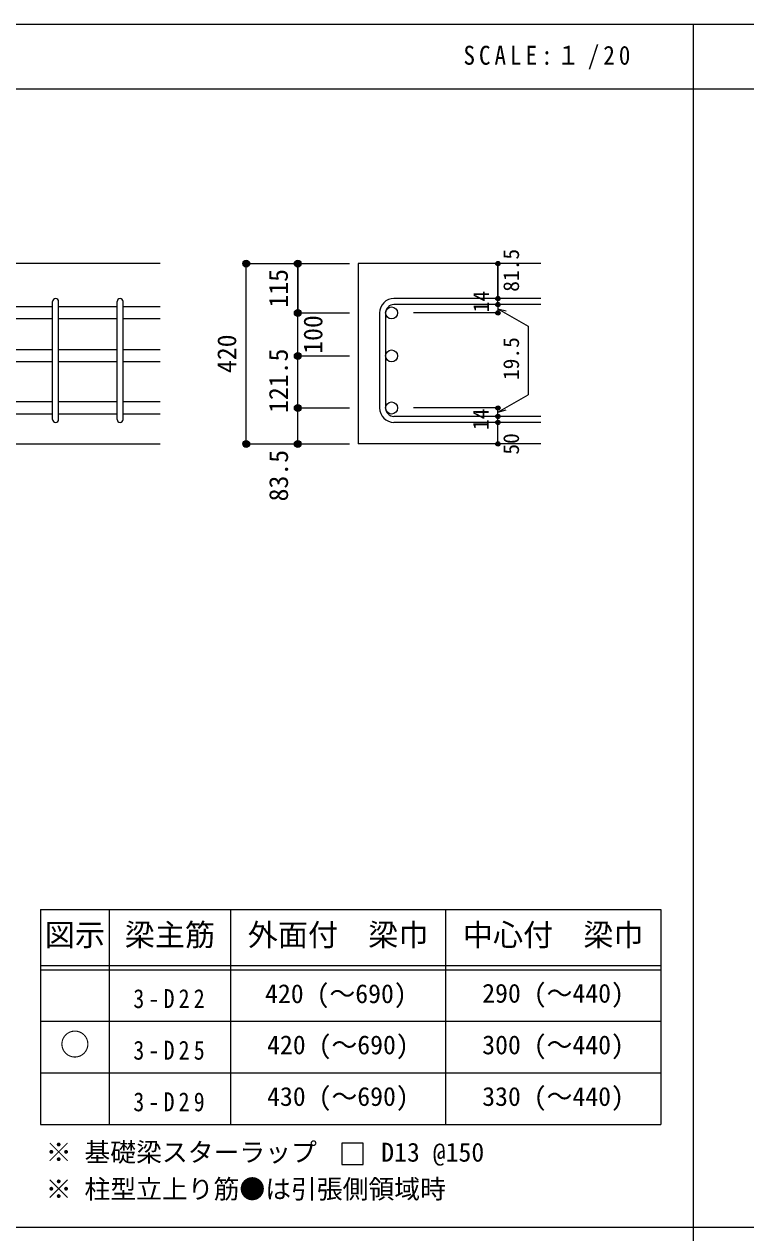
# Model space of a CAD drawing. Units: millimetres at full size, sheet at 1:20. Extents: x -3982 to 3969, y -2797 to 2801.
# Drawn here: x -2305 to -628, y -10 to 2801 of the extents above; entities that cross this region are included whole.
import ezdxf
from ezdxf.enums import TextEntityAlignment as Align

# ---------------------------------------------------------------- set-up
doc = ezdxf.new("R2010")
doc.units = ezdxf.units.MM
doc.header["$LTSCALE"] = 20
doc.header["$PDMODE"] = 32
doc.header["$PDSIZE"] = 10
for name, color, linetype in [('6-1_躯体線', 2, 'Continuous'), ('6-5_梁主筋', 7, 'Continuous'), ('6-6_S.T.P.', 7, 'Continuous'), ('6-7_文字', 7, 'Continuous'), ('6-D_寸法', 4, 'Continuous'), ('6-E_枠', 7, 'Continuous'), ('F-0_枠', 6, 'Continuous')]:
    doc.layers.add(name, color=color, linetype=linetype)
doc.styles.add('ＭＳ ゴシック', font='')
doc.styles.get('ＭＳ ゴシック').set_extended_font_data('MS Gothic')

msp = doc.modelspace()

# ---------------------------------------------------------------- linework, layer by layer
at = {"layer": '6-1_躯体線'}
for p, q in [((-1988.87, 2244.12), (-3338.87, 2244.12)), ((-1528.87, 2244.12), (-1528.87, 1824.62)), ((-1103.87, 2244.12), (-1528.87, 2244.12)), ((-2388.87, 1824.62), (-1988.87, 1824.62)), ((-1103.87, 1824.62), (-1528.87, 1824.62))]:
    msp.add_line(p, q, dxfattribs=at)
at = {"layer": '6-5_梁主筋'}
for p, q in [((-2238.87, 2143.2), (-2374.87, 2143.2)), ((-2088.87, 2143.2), (-2224.87, 2143.2)), ((-1988.87, 2143.2), (-2074.87, 2143.2)), ((-2238.87, 2115.2), (-2374.87, 2115.2)), ((-2088.87, 2115.2), (-2224.87, 2115.2)), ((-1988.87, 2115.2), (-2074.87, 2115.2)), ((-2238.87, 2043.12), (-2374.87, 2043.12)), ((-2088.87, 2043.12), (-2224.87, 2043.12)), ((-1988.87, 2043.12), (-2074.87, 2043.12)), ((-2238.87, 2015.12), (-2374.87, 2015.12)), ((-2088.87, 2015.12), (-2224.87, 2015.12)), ((-1988.87, 2015.12), (-2074.87, 2015.12)), ((-2238.87, 1922.12), (-2374.87, 1922.12)), ((-2088.87, 1922.12), (-2224.87, 1922.12)), ((-1988.87, 1922.12), (-2074.87, 1922.12)), ((-2238.87, 1894.12), (-2374.87, 1894.12)), ((-2088.87, 1894.12), (-2224.87, 1894.12)), ((-1988.87, 1894.12), (-2074.87, 1894.12))]:
    msp.add_line(p, q, dxfattribs=at)
at = {"layer": '6-5_梁主筋', "color": 3}
for centre in [(-1450.87, 2129.2), (-1450.87, 2029.12), (-1450.87, 1908.12)]:
    msp.add_circle(centre, 14, dxfattribs=at)
at = {"layer": '6-6_S.T.P.'}
for p, q in [((-2238.87, 1881.62), (-2238.87, 2155.7)), ((-2224.87, 1881.62), (-2224.87, 2155.7)), ((-2088.87, 1881.62), (-2088.87, 2155.7)), ((-2074.87, 1881.62), (-2074.87, 2155.7)), ((-1103.87, 2162.7), (-1445.37, 2162.7)), ((-1103.87, 2148.7), (-1445.37, 2148.7)), ((-1478.87, 2129.2), (-1478.87, 1908.12)), ((-1464.87, 2129.2), (-1464.87, 1908.12)), ((-1103.87, 1888.62), (-1445.37, 1888.62)), ((-1103.87, 1874.62), (-1445.37, 1874.62))]:
    msp.add_line(p, q, dxfattribs=at)
for centre, radius, start, end in [((-2231.87, 2155.7), 7, 0, 180), ((-2081.87, 2155.7), 7, 0, 180), ((-1445.37, 2129.2), 33.5, 90, 180), ((-1445.37, 2129.2), 19.5, 90, 180), ((-1445.37, 1908.12), 33.5, 180, 270), ((-1445.37, 1908.12), 19.5, 180, 270), ((-2231.87, 1881.62), 7, 180, 0), ((-2081.87, 1881.62), 7, 180, 0)]:
    msp.add_arc(centre, radius, start, end, dxfattribs=at)
at = {"layer": '6-7_文字'}
msp.add_lwpolyline([(-1566.94, 148.55), (-1516.94, 148.55), (-1516.94, 198.55), (-1566.94, 198.55)], close=True, dxfattribs=at)
at = {"layer": '6-D_寸法'}
for p, q in [((-1788.87, 2244.12), (-1668.87, 2244.12)), ((-1788.87, 2244.12), (-1668.87, 2244.12)), ((-1788.87, 1824.62), (-1788.87, 2244.12)), ((-1668.87, 2244.12), (-1548.87, 2244.12)), ((-1668.87, 2244.12), (-1668.87, 2129.2)), ((-1203.87, 2148.7), (-1203.87, 2162.7)), ((-1203.87, 2148.7), (-1203.87, 2129.2)), ((-1203.87, 2138.95), (-1184.55, 2133.77)), ((-1203.87, 2138.95), (-1133.81, 2098.5)), ((-1668.87, 2129.2), (-1548.87, 2129.2)), ((-1203.87, 2129.2), (-1399.95, 2129.2)), ((-1133.81, 2098.5), (-1133.81, 1938.82)), ((-1668.87, 1908.12), (-1668.87, 2029.12)), ((-1668.87, 2029.12), (-1548.87, 2029.12)), ((-1203.87, 1898.37), (-1133.81, 1938.82)), ((-1668.87, 1908.12), (-1548.87, 1908.12)), ((-1668.87, 1908.12), (-1548.87, 1908.12)), ((-1668.87, 1908.12), (-1548.87, 1908.12)), ((-1203.87, 1908.12), (-1399.95, 1908.12)), ((-1203.87, 1888.62), (-1203.87, 1908.12)), ((-1203.87, 1898.37), (-1184.55, 1903.55)), ((-1203.87, 1874.62), (-1203.87, 1888.62)), ((-1203.87, 1824.62), (-1203.87, 1874.62)), ((-1668.87, 1824.62), (-1548.87, 1824.62))]:
    msp.add_line(p, q, dxfattribs=at)
for points in [[(-1788.87, 2244.12), (-1668.87, 2244.12), (-1548.87, 2244.12)], [(-1668.87, 2029.12), (-1668.87, 2129.2), (-1668.87, 2244.12)], [(-1203.87, 2244.12), (-1203.87, 2162.7), (-1203.87, 2244.12)], [(-1788.87, 1824.62), (-1668.87, 1824.62), (-1668.87, 1908.12)]]:
    msp.add_lwpolyline(points, dxfattribs=at)
for centre, radius in [((-1788.87, 2244.12), 8), ((-1788.87, 2244.12), 7.2), ((-1788.87, 2244.12), 6.4), ((-1788.87, 2244.12), 5.6), ((-1788.87, 2244.12), 4.8), ((-1668.87, 2244.12), 8), ((-1668.87, 2244.12), 7.2), ((-1668.87, 2244.12), 6.4), ((-1668.87, 2244.12), 5.6), ((-1668.87, 2244.12), 4.8), ((-1788.87, 2244.12), 4), ((-1788.87, 2244.12), 3.2), ((-1788.87, 2244.12), 2.4), ((-1788.87, 2244.12), 1.6), ((-1788.87, 2244.12), 0.8), ((-1668.87, 2244.12), 4), ((-1668.87, 2244.12), 3.2), ((-1668.87, 2244.12), 2.4), ((-1668.87, 2244.12), 1.6), ((-1668.87, 2244.12), 0.8), ((-1203.87, 2244.12), 4), ((-1203.87, 2244.12), 3.6), ((-1203.87, 2244.12), 3.2), ((-1203.87, 2244.12), 2.8), ((-1203.87, 2244.12), 2.4), ((-1203.87, 2244.12), 2), ((-1203.87, 2244.12), 1.6), ((-1203.87, 2244.12), 1.2), ((-1203.87, 2244.12), 0.8), ((-1203.87, 2244.12), 0.4), ((-1203.87, 2162.7), 4), ((-1203.87, 2162.7), 3.6), ((-1203.87, 2162.7), 3.2), ((-1203.87, 2162.7), 2.8), ((-1203.87, 2162.7), 2.4), ((-1203.87, 2162.7), 2), ((-1668.87, 2129.2), 8), ((-1668.87, 2129.2), 7.2), ((-1203.87, 2148.7), 4), ((-1203.87, 2148.7), 3.6), ((-1203.87, 2148.7), 3.2), ((-1203.87, 2148.7), 2.8), ((-1203.87, 2148.7), 2.4), ((-1203.87, 2148.7), 2), ((-1203.87, 2162.7), 1.6), ((-1203.87, 2148.7), 1.6), ((-1203.87, 2162.7), 1.2), ((-1203.87, 2148.7), 1.2), ((-1203.87, 2162.7), 0.8), ((-1203.87, 2148.7), 0.8), ((-1203.87, 2162.7), 0.4), ((-1203.87, 2148.7), 0.4), ((-1668.87, 2129.2), 6.4), ((-1668.87, 2129.2), 5.6), ((-1668.87, 2129.2), 4.8), ((-1668.87, 2129.2), 4), ((-1668.87, 2129.2), 3.2), ((-1668.87, 2129.2), 2.4), ((-1668.87, 2129.2), 1.6), ((-1668.87, 2129.2), 0.8), ((-1203.87, 2129.2), 4), ((-1203.87, 2129.2), 3.6), ((-1203.87, 2129.2), 3.2), ((-1203.87, 2129.2), 2.8), ((-1203.87, 2129.2), 2.4), ((-1203.87, 2129.2), 2), ((-1203.87, 2129.2), 1.6), ((-1203.87, 2129.2), 1.2), ((-1203.87, 2129.2), 0.8), ((-1203.87, 2129.2), 0.4), ((-1668.87, 2029.12), 8), ((-1668.87, 2029.12), 7.2), ((-1668.87, 2029.12), 6.4), ((-1668.87, 2029.12), 5.6), ((-1668.87, 2029.12), 4.8), ((-1668.87, 2029.12), 4), ((-1668.87, 2029.12), 3.2), ((-1668.87, 2029.12), 2.4), ((-1668.87, 2029.12), 1.6), ((-1668.87, 2029.12), 0.8), ((-1668.87, 1908.12), 8), ((-1668.87, 1908.12), 7.2), ((-1668.87, 1908.12), 6.4), ((-1668.87, 1908.12), 5.6), ((-1668.87, 1908.12), 4.8), ((-1668.87, 1908.12), 4), ((-1203.87, 1908.12), 4), ((-1203.87, 1908.12), 3.6), ((-1668.87, 1908.12), 3.2), ((-1668.87, 1908.12), 2.4), ((-1668.87, 1908.12), 1.6), ((-1668.87, 1908.12), 0.8), ((-1203.87, 1888.62), 4), ((-1203.87, 1888.62), 3.6), ((-1203.87, 1908.12), 3.2), ((-1203.87, 1888.62), 3.2), ((-1203.87, 1908.12), 2.8), ((-1203.87, 1888.62), 2.8), ((-1203.87, 1908.12), 2.4), ((-1203.87, 1888.62), 2.4), ((-1203.87, 1908.12), 2), ((-1203.87, 1888.62), 2), ((-1203.87, 1908.12), 1.6), ((-1203.87, 1888.62), 1.6), ((-1203.87, 1908.12), 1.2), ((-1203.87, 1888.62), 1.2), ((-1203.87, 1908.12), 0.8), ((-1203.87, 1888.62), 0.8), ((-1203.87, 1908.12), 0.4), ((-1203.87, 1888.62), 0.4), ((-1203.87, 1874.62), 4), ((-1203.87, 1874.62), 3.6), ((-1203.87, 1874.62), 3.2), ((-1203.87, 1874.62), 2.8), ((-1203.87, 1874.62), 2.4), ((-1203.87, 1874.62), 2), ((-1203.87, 1874.62), 1.6), ((-1203.87, 1874.62), 1.2), ((-1203.87, 1874.62), 0.8), ((-1203.87, 1874.62), 0.4), ((-1788.87, 1824.62), 8), ((-1788.87, 1824.62), 7.2), ((-1788.87, 1824.62), 6.4), ((-1788.87, 1824.62), 5.6), ((-1788.87, 1824.62), 4.8), ((-1788.87, 1824.62), 4), ((-1788.87, 1824.62), 3.2), ((-1668.87, 1824.62), 8), ((-1668.87, 1824.62), 7.2), ((-1668.87, 1824.62), 6.4), ((-1668.87, 1824.62), 5.6), ((-1668.87, 1824.62), 4.8), ((-1668.87, 1824.62), 4), ((-1668.87, 1824.62), 3.2), ((-1203.87, 1824.62), 4), ((-1203.87, 1824.62), 3.6), ((-1203.87, 1824.62), 3.2), ((-1203.87, 1824.62), 2.8), ((-1788.87, 1824.62), 2.4), ((-1788.87, 1824.62), 1.6), ((-1788.87, 1824.62), 0.8), ((-1668.87, 1824.62), 2.4), ((-1668.87, 1824.62), 1.6), ((-1668.87, 1824.62), 0.8), ((-1203.87, 1824.62), 2.4), ((-1203.87, 1824.62), 2), ((-1203.87, 1824.62), 1.6), ((-1203.87, 1824.62), 1.2), ((-1203.87, 1824.62), 0.8), ((-1203.87, 1824.62), 0.4)]:
    msp.add_circle(centre, radius, dxfattribs=at)
at = {"layer": '6-D_寸法', "color": 7}
for p in [(-1788.87, 2244.12), (-1668.87, 2244.12), (-1203.87, 2244.12), (-1203.87, 2162.7), (-1203.87, 2148.7), (-1668.87, 2129.2), (-1203.87, 2129.2), (-1668.87, 2029.12), (-1668.87, 1908.12), (-1203.87, 1908.12), (-1203.87, 1908.12), (-1203.87, 1908.12), (-1203.87, 1888.62), (-1203.87, 1874.62), (-1788.87, 1824.62), (-1668.87, 1824.62), (-1203.87, 1824.62)]:
    msp.add_point(p, dxfattribs=at)
at = {"layer": '6-E_枠', "color": 3}
for p, q in [((-2267.02, 741.85), (-2267.02, 241.85)), ((-2267.02, 741.85), (-825.33, 741.85)), ((-825.33, 741.85), (-825.33, 241.85)), ((-2267.02, 241.85), (-825.33, 241.85))]:
    msp.add_line(p, q, dxfattribs=at)
at = {"layer": '6-E_枠'}
for p, q in [((-2107.02, 741.85), (-2107.02, 241.85)), ((-1825.33, 741.85), (-1825.33, 241.85)), ((-1325.33, 741.85), (-1325.33, 241.85)), ((-2267.02, 611.85), (-825.33, 611.85)), ((-2267.02, 601.85), (-825.33, 601.85)), ((-2267.02, 481.85), (-825.33, 481.85)), ((-2267.02, 361.85), (-825.33, 361.85))]:
    msp.add_line(p, q, dxfattribs=at)
at = {"layer": 'F-0_枠'}
msp.add_line((-3981.92, 2800.77), (3969.4, 2800.77), dxfattribs=at)
at = {"layer": 'F-0_枠', "color": 2}
for p, q in [((-749.76, 2800.77), (-749.76, -2796.83)), ((-3981.92, 2650.77), (2482.4, 2650.77)), ((2482.4, 1.97), (-3981.92, 1.97))]:
    msp.add_line(p, q, dxfattribs=at)

# ---------------------------------------------------------------- texts
at = {"layer": '6-7_文字', "color": 2, "style": 'ＭＳ ゴシック'}
for s, p in [('図示', (-2257.02, 641.85)), ('梁主筋', (-2071.17, 641.85)), ('外面付\u3000梁巾', (-1785.33, 641.85)), ('中心付\u3000梁巾', (-1285.33, 641.85)), ('○', (-2222.02, 386.85))]:
    msp.add_text(s, height=51.32, dxfattribs=at).set_placement(p, align=Align.BOTTOM_LEFT)
at = {"layer": '6-7_文字', "style": 'ＭＳ ゴシック'}
for s, p in [('420 (～690)', (-1745.02, 510.85)), ('290 (～440)', (-1240.33, 511.85)), ('420 (～690)', (-1740.33, 391.85)), ('300 (～440)', (-1240.33, 391.85)), ('430 (～690)', (-1740.33, 271.85)), ('330 (～440)', (-1240.33, 271.85)), ('※ 基礎梁スターラップ     D13 @150', (-2254.64, 142.13)), ('※ 柱型立上り筋●は引張側領域時', (-2254.64, 56.45))]:
    msp.add_text(s, height=43.99, dxfattribs=at).set_placement(p, align=Align.BOTTOM_LEFT)
at = {"layer": '6-7_文字', "color": 2, "insert": (-1283.99, 2695.77), "char_height": 43.99, "attachment_point": 7, "style": 'ＭＳ ゴシック'}
msp.add_mtext('\\T1.34;\\W0.9;SCALE:１/20', dxfattribs=at)
at = {"layer": '6-7_文字', "char_height": 43.99, "attachment_point": 7, "style": 'ＭＳ ゴシック'}
for s, insert in [('\\T1.38;\\W0.85;3-D22', (-2051.17, 511.85)), ('\\T1.38;\\W0.85;3-D25', (-2051.17, 391.85)), ('\\T1.38;\\W0.85;3-D29', (-2051.17, 271.85))]:
    msp.add_mtext(s, dxfattribs=dict(at, insert=insert))
at = {"layer": '6-D_寸法', "style": 'ＭＳ ゴシック'}
for s, height, p in [('81.5', 36.66, (-1143.82, 2178.43)), ('115', 43.99, (-1678.87, 2141.66)), ('14', 36.66, (-1213.87, 2130.77)), ('100', 43.99, (-1598.49, 2034.17)), ('420', 43.99, (-1798.87, 1989.37)), ('19.5', 36.66, (-1143.81, 1973.12)), ('121.5', 43.99, (-1678.87, 1896.62)), ('14', 36.66, (-1214.53, 1856.95)), ('50', 36.66, (-1143.87, 1799.62)), ('83.5', 43.99, (-1678.46, 1690.9))]:
    msp.add_text(s, height=height, rotation=90, dxfattribs=at).set_placement(p, align=Align.BOTTOM_LEFT)

doc.saveas('drawing.dxf')
